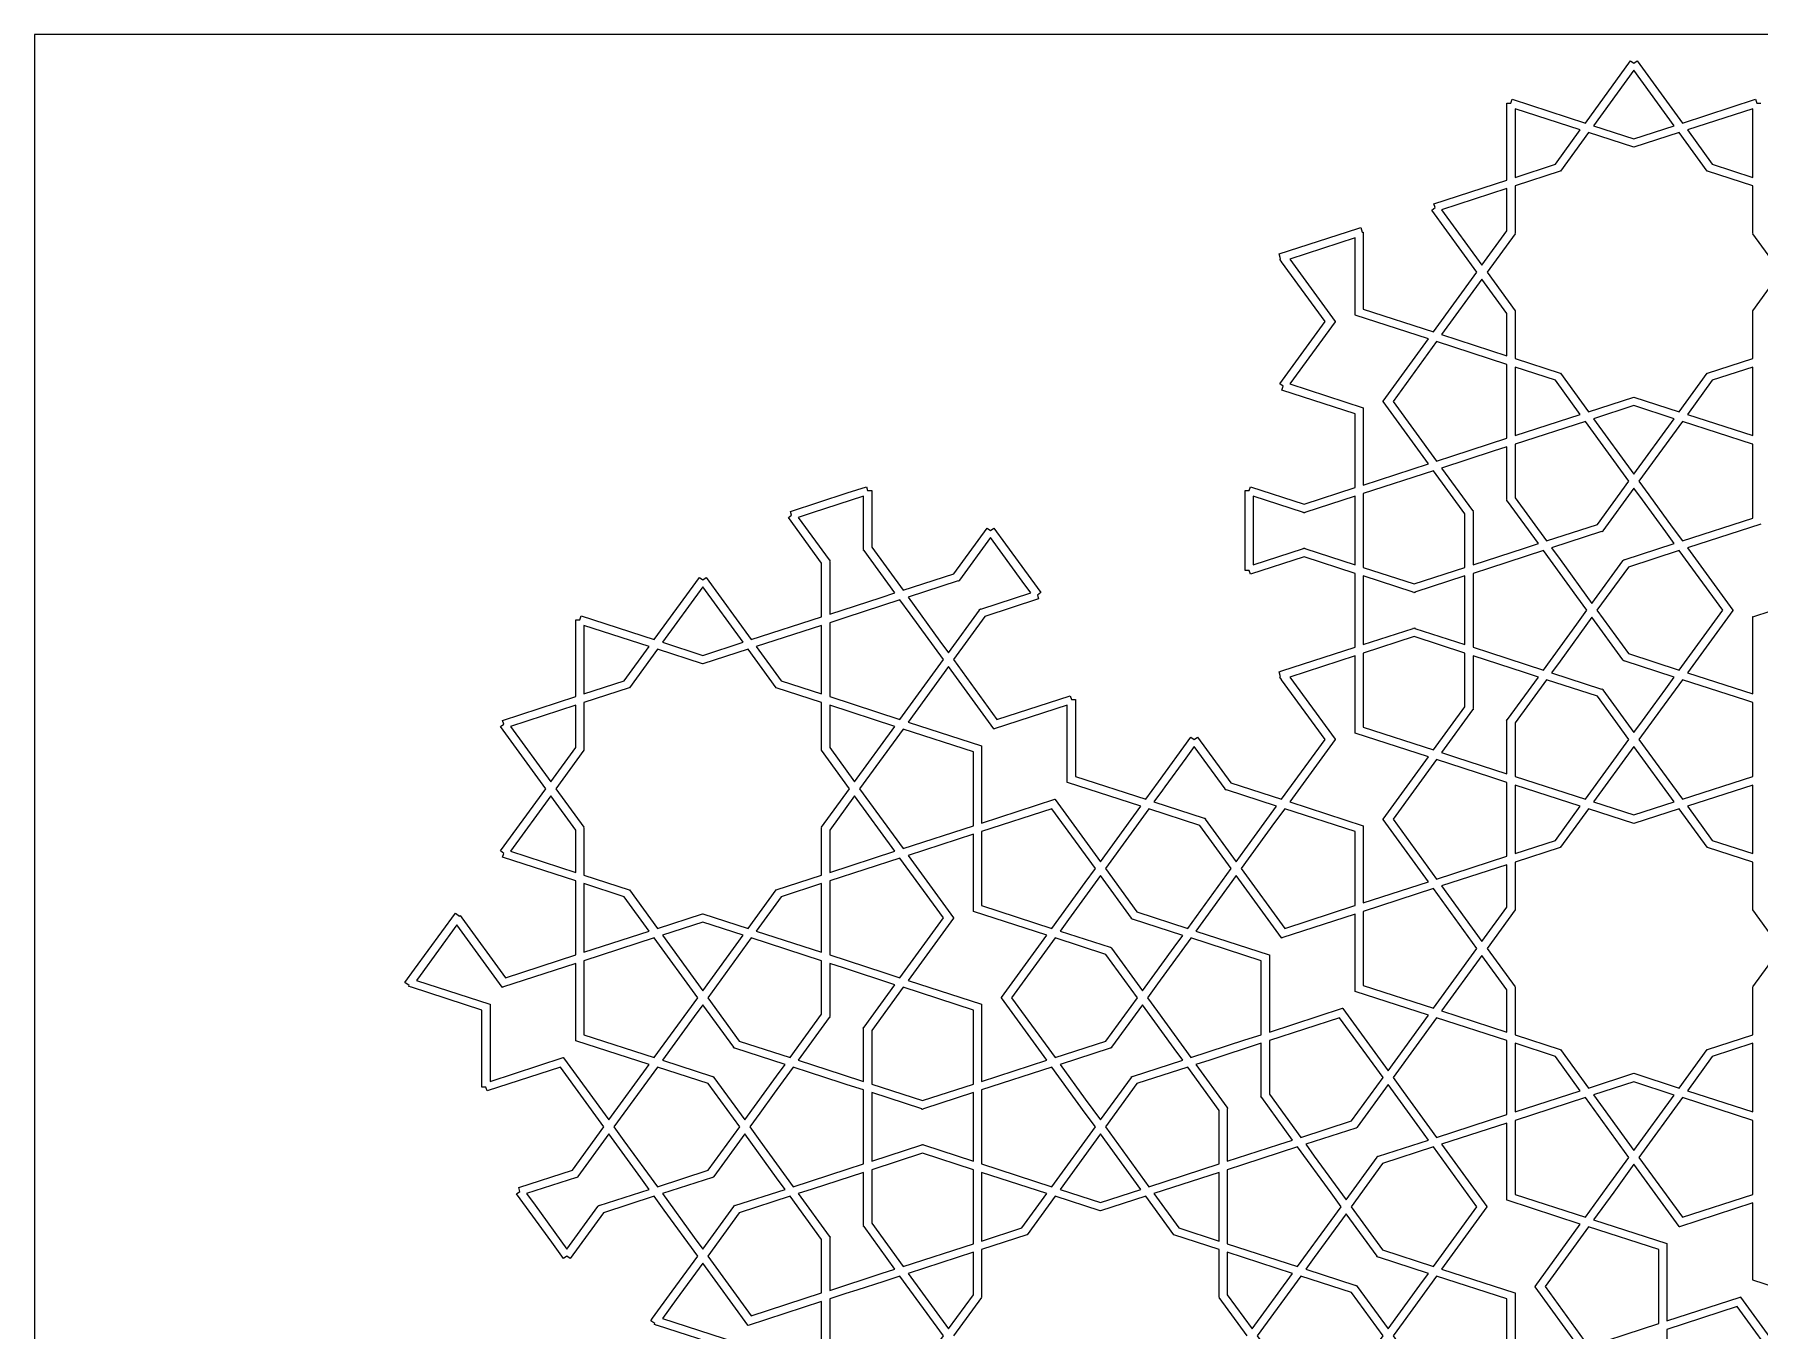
# Model space of a CAD drawing. Header units: millimetres. Extents: x -355 to 355, y -355 to 355.
# Drawn here: x -355 to -37.6, y 116.4 to 355 of the extents above; entities that cross this region are included whole.
import ezdxf

# ---------------------------------------------------------------- set-up
doc = ezdxf.new("R2010")
doc.units = ezdxf.units.MM
for name, color, linetype, true_color in [('canvas_boundary', 7, 'Continuous', 0x505050), ('strapwork_inner', 7, 'Continuous', 0xff8000), ('strapwork_outer', 7, 'Continuous', 0xff0000)]:
    doc.layers.add(name, color=color, linetype=linetype, true_color=true_color)

msp = doc.modelspace()

# ---------------------------------------------------------------- linework, layer by layer
at = {"layer": 'canvas_boundary'}
msp.add_lwpolyline([(-355, -355), (355, -355), (355, 355), (-355, 355)], close=True, dxfattribs=at)
at = {"layer": 'strapwork_inner', "true_color": 0xff8000}
for points in [[(-60.68, 335.8), (-53.25, 338.21), (-60.68, 348.43), (-68.1, 338.21)], [(-82.54, 328.7), (-75.11, 331.11), (-70.53, 337.43), (-82.54, 341.33)], [(-46.24, 331.11), (-38.81, 328.7), (-38.81, 341.33), (-50.82, 337.43)], [(-82.6, 318.36), (-82.55, 318.32), (-87.7, 311.24), (-82.55, 304.15), (-82.6, 304.11), (-82.54, 304.11), (-82.54, 295.35), (-74.21, 292.65), (-74.23, 292.59), (-74.18, 292.62), (-69.03, 285.54), (-60.69, 288.24), (-60.68, 288.18), (-60.66, 288.24), (-52.32, 285.54), (-47.18, 292.62), (-47.13, 292.59), (-47.14, 292.65), (-38.81, 295.35), (-38.81, 304.11), (-38.75, 304.11), (-38.8, 304.15), (-33.65, 311.24), (-38.8, 318.32), (-38.75, 318.36), (-38.81, 318.36), (-38.81, 327.12), (-47.14, 329.83), (-47.13, 329.89), (-47.18, 329.85), (-52.32, 336.94), (-60.66, 334.23), (-60.68, 334.29), (-60.69, 334.23), (-69.03, 336.94), (-74.18, 329.85), (-74.23, 329.89), (-74.21, 329.83), (-82.54, 327.12), (-82.54, 318.36)], [(-84.04, 326.63), (-96.05, 322.73), (-88.63, 312.51), (-84.04, 318.83)], [(-111.99, 317.55), (-124, 313.65), (-115.67, 302.18), (-115.64, 302.16), (-115.65, 302.16), (-115.64, 302.15), (-115.67, 302.13), (-124, 290.66), (-110.52, 286.28), (-110.49, 286.28), (-110.49, 286.27), (-110.48, 286.27), (-110.49, 286.24), (-110.49, 272.06), (-98.48, 275.97), (-106.81, 287.43), (-106.83, 287.45), (-106.83, 287.46), (-106.83, 287.47), (-106.81, 287.49), (-98.48, 298.96), (-111.96, 303.33), (-111.99, 303.33), (-111.99, 303.35), (-112, 303.35), (-111.99, 303.38)], [(-84.04, 303.65), (-88.63, 309.96), (-96.05, 299.74), (-84.04, 295.84)], [(-96.97, 276.46), (-93.98, 277.43), (-84.04, 280.66), (-84.04, 294.26), (-96.98, 298.47), (-104.97, 287.46), (-96.98, 276.45)], [(-75.11, 291.36), (-82.54, 293.78), (-82.54, 281.15), (-70.53, 285.05)], [(-38.81, 281.15), (-38.81, 293.78), (-46.24, 291.36), (-50.82, 285.05)], [(-68.1, 284.26), (-60.68, 274.04), (-53.25, 284.26), (-60.68, 286.67)], [(-69.6, 283.77), (-82.54, 279.57), (-82.54, 269.72), (-76.75, 261.76), (-67.39, 264.8), (-61.6, 272.77)], [(-38.81, 279.57), (-38.82, 279.57), (-51.75, 283.77), (-59.75, 272.77), (-57.9, 270.22), (-53.6, 264.31), (-51.75, 261.76), (-38.81, 265.96)], [(-90.26, 267.34), (-90.26, 267.21), (-90.19, 267.11), (-90.26, 267.06), (-90.26, 257.37), (-80.78, 260.45), (-78.25, 261.27), (-83.95, 269.11), (-84.04, 269.11), (-84.04, 269.24), (-84.11, 269.34), (-84.04, 269.39), (-84.04, 279.08), (-86.57, 278.26), (-96.05, 275.18), (-90.35, 267.34)], [(-91.76, 266.73), (-97.55, 274.69), (-110.49, 270.49), (-110.49, 260.03), (-110.49, 256.88), (-101.13, 253.84), (-91.76, 256.88)], [(-208.76, 258.26), (-208.67, 258.26), (-208.67, 258.13), (-208.59, 258.03), (-208.67, 257.98), (-208.67, 248.29), (-199.19, 251.37), (-199.19, 251.37), (-196.65, 252.19), (-202.35, 260.03), (-202.44, 260.03), (-202.44, 260.16), (-202.51, 260.25), (-202.44, 260.31), (-202.44, 270), (-211.92, 266.92), (-211.92, 266.92), (-214.45, 266.1)], [(-111.99, 267.34), (-111.99, 270), (-121.21, 267), (-121.23, 266.92), (-121.35, 266.96), (-121.47, 266.92), (-121.5, 267), (-130.71, 270), (-130.71, 260.03), (-130.71, 257.37), (-121.5, 260.36), (-121.47, 260.45), (-121.35, 260.41), (-121.23, 260.45), (-121.21, 260.36), (-111.99, 257.37)], [(-66.46, 263.53), (-66.53, 263.43), (-66.61, 263.48), (-75.82, 260.48), (-74.26, 258.33), (-68.4, 250.27), (-62.7, 258.11), (-62.73, 258.19), (-62.61, 258.23), (-62.54, 258.33), (-62.47, 258.28), (-53.25, 261.27), (-54.82, 263.43), (-59.11, 269.34), (-60.68, 271.49), (-66.37, 263.65), (-66.34, 263.56)], [(-185.01, 254.4), (-194.23, 251.4), (-188.37, 243.34), (-186.8, 241.18), (-181.11, 249.03), (-181.13, 249.11), (-181.02, 249.15), (-180.94, 249.25), (-180.87, 249.2), (-171.65, 252.19), (-173.22, 254.34), (-179.08, 262.41), (-184.77, 254.57), (-184.75, 254.48), (-184.86, 254.44), (-184.94, 254.34)], [(-77.32, 237.98), (-71.18, 246.44), (-69.33, 248.99), (-71.18, 251.54), (-77.32, 260), (-87.27, 256.77), (-90.26, 255.79), (-90.26, 252.64), (-90.26, 242.19), (-87.27, 241.21)], [(-52.32, 260), (-61.69, 256.95), (-67.47, 248.99), (-61.69, 241.03), (-52.32, 237.98), (-44.33, 248.99)], [(-101.13, 245.72), (-101.01, 245.76), (-100.98, 245.67), (-91.76, 242.68), (-91.76, 245.34), (-91.76, 255.31), (-100.98, 252.31), (-101.01, 252.22), (-101.13, 252.26), (-101.24, 252.22), (-101.27, 252.31), (-110.49, 255.31), (-110.49, 252.64), (-110.49, 242.68), (-101.27, 245.67), (-101.24, 245.76)], [(-224.6, 243.11), (-232.03, 253.33), (-239.45, 243.11), (-232.03, 240.7)], [(-208.67, 246.71), (-208.67, 233.11), (-195.73, 228.9), (-187.73, 239.91), (-193.87, 248.37), (-195.73, 250.91), (-205.67, 247.68), (-205.67, 247.68)], [(-68.4, 247.71), (-74.26, 239.65), (-75.82, 237.5), (-66.61, 234.5), (-66.53, 234.55), (-66.46, 234.45), (-66.34, 234.42), (-66.37, 234.33), (-60.68, 226.49), (-59.11, 228.64), (-57.13, 231.37), (-54.82, 234.55), (-53.25, 236.71), (-62.47, 239.7), (-62.54, 239.65), (-62.61, 239.75), (-62.73, 239.79), (-62.7, 239.87)], [(-253.89, 233.59), (-246.47, 236.01), (-241.88, 242.32), (-253.89, 246.22)], [(-210.17, 246.22), (-222.18, 242.32), (-217.59, 236.01), (-210.17, 233.59)], [(-232.03, 239.19), (-232.05, 239.13), (-240.38, 241.83), (-245.53, 234.75), (-245.58, 234.78), (-245.56, 234.72), (-253.89, 232.02), (-253.89, 223.26), (-253.95, 223.26), (-253.9, 223.22), (-259.05, 216.13), (-253.9, 209.05), (-253.95, 209.01), (-253.89, 209.01), (-253.89, 200.25), (-245.56, 197.54), (-245.58, 197.48), (-245.53, 197.52), (-240.38, 190.43), (-232.05, 193.14), (-232.03, 193.08), (-232.01, 193.14), (-223.68, 190.43), (-218.53, 197.52), (-218.48, 197.48), (-218.5, 197.54), (-210.17, 200.25), (-210.17, 209.01), (-210.1, 209.01), (-210.15, 209.04), (-205, 216.13), (-210.15, 223.22), (-210.1, 223.26), (-210.17, 223.26), (-210.17, 232.02), (-218.5, 234.72), (-218.48, 234.78), (-218.53, 234.75), (-223.68, 241.83), (-232.01, 239.13)], [(-101.13, 244.14), (-110.49, 241.1), (-110.49, 227.49), (-97.55, 223.29), (-91.76, 231.25), (-91.76, 241.1)], [(-186.8, 238.63), (-194.23, 228.41), (-180.75, 224.04), (-180.71, 224.04), (-180.71, 224.02), (-180.7, 224.02), (-180.71, 223.99), (-180.71, 209.82), (-167.23, 214.2), (-167.21, 214.22), (-167.2, 214.21), (-167.19, 214.21), (-167.18, 214.18), (-158.85, 202.71), (-151.43, 212.93), (-164.91, 217.31), (-164.94, 217.31), (-164.94, 217.32), (-164.95, 217.32), (-164.94, 217.36), (-164.94, 231.53), (-178.42, 227.15), (-178.45, 227.13), (-178.45, 227.14), (-178.46, 227.14), (-178.47, 227.17)], [(-111.99, 240.61), (-124, 236.71), (-115.67, 225.24), (-115.64, 225.22), (-115.65, 225.21), (-115.64, 225.21), (-115.67, 225.19), (-124, 213.72), (-110.52, 209.34), (-110.49, 209.34), (-110.49, 209.33), (-110.48, 209.33), (-110.49, 209.3), (-110.49, 195.12), (-98.48, 199.03), (-106.81, 210.49), (-106.83, 210.51), (-106.83, 210.52), (-106.83, 210.53), (-106.81, 210.55), (-98.48, 222.01), (-111.96, 226.39), (-111.99, 226.39), (-111.99, 226.4), (-112, 226.41), (-111.99, 226.44)], [(-90.26, 230.64), (-90.35, 230.64), (-96.05, 222.8), (-93.52, 221.98), (-84.04, 218.9), (-84.04, 228.59), (-84.11, 228.64), (-84.04, 228.74), (-84.04, 228.87), (-83.95, 228.87), (-78.25, 236.71), (-80.78, 237.53), (-90.26, 240.61), (-90.26, 230.92), (-90.19, 230.87), (-90.26, 230.77)], [(-76.75, 236.22), (-82.54, 228.26), (-82.54, 218.41), (-69.6, 214.21), (-61.6, 225.21), (-67.39, 233.18)], [(-40.06, 232.42), (-51.75, 236.22), (-55.8, 230.64), (-59.75, 225.21), (-51.75, 214.21), (-38.81, 218.41), (-38.81, 228.87), (-38.81, 232.02)], [(-255.39, 223.72), (-255.39, 231.53), (-267.4, 227.63), (-259.98, 217.41)], [(-196.65, 227.63), (-208.67, 231.53), (-208.67, 223.72), (-204.08, 217.41)], [(-195.15, 205.13), (-182.21, 209.33), (-182.21, 222.93), (-195.15, 227.14), (-195.16, 227.13), (-195.16, 227.13), (-203.15, 216.13)], [(-135.91, 216.01), (-135.88, 216.1), (-141.58, 223.94), (-143.14, 221.78), (-146.97, 216.51), (-147.44, 215.87), (-149, 213.72), (-139.78, 210.72), (-139.71, 210.78), (-139.64, 210.68), (-139.52, 210.64), (-139.55, 210.55), (-133.85, 202.71), (-132.29, 204.87), (-126.43, 212.93), (-135.65, 215.93), (-135.72, 215.87), (-135.79, 215.97)], [(-60.68, 211.31), (-53.25, 213.72), (-60.68, 223.94), (-68.1, 213.72)], [(-96.98, 199.51), (-84.04, 203.72), (-84.04, 217.32), (-87.03, 218.29), (-96.98, 221.53), (-104.97, 210.52)], [(-82.54, 204.2), (-75.11, 206.62), (-70.53, 212.93), (-82.54, 216.83)], [(-50.82, 212.93), (-46.24, 206.62), (-38.81, 204.2), (-38.81, 216.83)], [(-267.4, 204.64), (-255.39, 200.74), (-255.39, 208.54), (-259.98, 214.86)], [(-208.67, 200.74), (-196.65, 204.64), (-204.08, 214.86), (-208.67, 208.54)], [(-161.63, 198.89), (-159.78, 201.44), (-167.78, 212.44), (-180.7, 208.24), (-180.71, 208.24), (-180.71, 194.64), (-167.78, 190.43), (-161.63, 198.89)], [(-152.14, 193.47), (-142.78, 190.43), (-134.78, 201.44), (-140.57, 209.4), (-149.93, 212.44), (-157.92, 201.44)], [(-111.99, 194.63), (-111.99, 208.24), (-124.93, 212.44), (-126.78, 209.9), (-132.92, 201.44), (-124.93, 190.43), (-112, 194.63)], [(-82.6, 193.87), (-82.55, 193.83), (-87.7, 186.74), (-82.55, 179.66), (-82.6, 179.62), (-82.54, 179.62), (-82.54, 170.86), (-74.21, 168.15), (-74.23, 168.09), (-74.17, 168.13), (-69.03, 161.04), (-60.69, 163.75), (-60.68, 163.69), (-60.66, 163.75), (-52.32, 161.04), (-47.17, 168.13), (-47.13, 168.09), (-47.14, 168.15), (-38.81, 170.86), (-38.81, 179.62), (-38.75, 179.62), (-38.8, 179.66), (-33.65, 186.74), (-38.8, 193.83), (-38.75, 193.87), (-38.81, 193.87), (-38.81, 202.63), (-47.14, 205.33), (-47.13, 205.39), (-47.18, 205.36), (-52.32, 212.44), (-60.66, 209.74), (-60.68, 209.8), (-60.69, 209.74), (-69.03, 212.44), (-74.18, 205.36), (-74.23, 205.39), (-74.21, 205.33), (-82.54, 202.63), (-82.54, 193.87)], [(-182.21, 207.75), (-194.23, 203.85), (-185.9, 192.38), (-185.87, 192.36), (-185.88, 192.36), (-185.87, 192.35), (-185.9, 192.33), (-194.23, 180.86), (-180.75, 176.48), (-180.71, 176.48), (-180.71, 176.47), (-180.7, 176.47), (-180.71, 176.44), (-180.71, 162.26), (-168.7, 166.17), (-177.03, 177.63), (-177.06, 177.65), (-177.05, 177.66), (-177.06, 177.67), (-177.03, 177.69), (-168.7, 189.16), (-182.18, 193.54), (-182.21, 193.54), (-182.21, 193.55), (-182.22, 193.55), (-182.21, 193.58)], [(-195.73, 181.35), (-187.73, 192.36), (-195.73, 203.36), (-195.74, 203.36), (-208.67, 199.16), (-208.67, 185.55), (-198.72, 182.32)], [(-158.85, 200.16), (-164.71, 192.1), (-164.71, 192.1), (-166.28, 189.94), (-157.06, 186.95), (-156.99, 187), (-156.91, 186.9), (-156.8, 186.86), (-156.82, 186.78), (-151.13, 178.94), (-145.27, 187), (-145.27, 187), (-143.7, 189.15), (-152.92, 192.15), (-152.99, 192.1), (-153.07, 192.2), (-153.18, 192.24), (-153.15, 192.32)], [(-111.99, 193.06), (-125.47, 188.68), (-125.49, 188.66), (-125.5, 188.67), (-125.51, 188.66), (-125.52, 188.69), (-133.85, 200.16), (-141.28, 189.94), (-127.8, 185.56), (-127.76, 185.56), (-127.76, 185.55), (-127.75, 185.55), (-127.76, 185.52), (-127.76, 171.35), (-114.28, 175.73), (-114.26, 175.74), (-114.25, 175.74), (-114.24, 175.74), (-114.23, 175.71), (-105.9, 164.24), (-98.48, 174.46), (-111.96, 178.84), (-111.99, 178.84), (-111.99, 178.85), (-112, 178.85), (-111.99, 178.88)], [(-84.04, 202.14), (-96.05, 198.24), (-88.63, 188.02), (-84.04, 194.33)], [(-253.89, 198.67), (-253.89, 186.04), (-241.88, 189.94), (-246.47, 196.26)], [(-217.59, 196.26), (-222.18, 189.94), (-210.17, 186.04), (-210.17, 198.67)], [(-110.49, 193.55), (-110.49, 179.94), (-97.55, 175.74), (-89.55, 186.74), (-97.55, 197.75)], [(-255.39, 183.98), (-268.87, 179.6), (-268.9, 179.58), (-268.9, 179.59), (-268.91, 179.58), (-268.92, 179.61), (-277.25, 191.08), (-284.04, 181.74), (-284.68, 180.86), (-271.2, 176.48), (-271.17, 176.48), (-271.17, 176.47), (-271.16, 176.47), (-271.17, 176.44), (-271.17, 162.26), (-257.69, 166.64), (-257.66, 166.66), (-257.65, 166.65), (-257.64, 166.66), (-257.63, 166.63), (-249.3, 155.16), (-241.88, 165.38), (-255.36, 169.76), (-255.39, 169.76), (-255.39, 169.77), (-255.4, 169.77), (-255.39, 169.8)], [(-232.03, 191.57), (-239.45, 189.16), (-232.03, 178.94), (-224.6, 189.16)], [(-239.1, 169.2), (-232.96, 177.66), (-240.95, 188.67), (-253.89, 184.46), (-253.89, 170.86), (-240.95, 166.65), (-240.95, 166.66), (-240.95, 166.66)], [(-215.95, 166.65), (-210.17, 174.62), (-210.17, 184.46), (-223.1, 188.67), (-231.1, 177.66), (-225.31, 169.7)], [(-152.05, 177.66), (-157.84, 185.63), (-167.2, 188.67), (-175.2, 177.66), (-167.2, 166.65), (-157.84, 169.7)], [(-150.2, 177.66), (-148.35, 175.11), (-148.35, 175.11), (-142.2, 166.65), (-132.26, 169.89), (-132.26, 169.89), (-129.26, 170.86), (-129.26, 184.46), (-142.2, 188.67), (-142.21, 188.66), (-142.21, 188.66), (-148.35, 180.21), (-148.35, 180.21)], [(-84.04, 179.15), (-88.63, 185.47), (-96.05, 175.25), (-84.04, 171.35)], [(-206.38, 163.55), (-202.44, 162.26), (-202.44, 171.96), (-202.51, 172.01), (-202.44, 172.11), (-202.44, 172.23), (-202.35, 172.23), (-196.65, 180.07), (-206.13, 183.15), (-208.67, 183.98), (-208.67, 174.28), (-208.59, 174.23), (-208.67, 174.13), (-208.67, 174.01), (-208.76, 174.01), (-214.45, 166.17)], [(-182.22, 161.77), (-182.21, 161.78), (-182.21, 175.38), (-195.15, 179.59), (-200.94, 171.62), (-200.94, 161.78), (-191.58, 158.74)], [(-226.17, 168.32), (-226.24, 168.42), (-226.36, 168.46), (-226.33, 168.54), (-232.03, 176.39), (-233.59, 174.23), (-233.59, 174.23), (-239.45, 166.17), (-230.23, 163.17), (-230.16, 163.23), (-230.09, 163.13), (-229.97, 163.09), (-230, 163), (-224.3, 155.16), (-218.44, 163.23), (-216.88, 165.38), (-226.1, 168.37)], [(-145.27, 168.32), (-145.27, 168.32), (-151.13, 176.39), (-156.82, 168.54), (-156.8, 168.46), (-156.91, 168.42), (-156.99, 168.32), (-157.06, 168.37), (-166.28, 165.38), (-161.65, 159.01), (-158.85, 155.16), (-153.15, 163), (-153.18, 163.09), (-153.07, 163.13), (-152.99, 163.23), (-152.92, 163.17), (-143.7, 166.17)], [(-106.83, 162.96), (-106.83, 162.97), (-114.82, 173.97), (-127.76, 169.77), (-127.76, 159.92), (-121.98, 151.96), (-112.61, 155)], [(-96.98, 151.96), (-84.04, 156.16), (-84.04, 169.77), (-96.98, 173.97), (-104.97, 162.97), (-103.12, 160.42)], [(-135.49, 157.41), (-135.42, 157.31), (-135.49, 157.26), (-135.49, 147.57), (-126.01, 150.65), (-126.01, 150.65), (-123.48, 151.47), (-129.17, 159.31), (-129.26, 159.31), (-129.26, 159.44), (-129.34, 159.54), (-129.26, 159.59), (-129.26, 169.28), (-138.74, 166.2), (-138.74, 166.2), (-141.28, 165.38), (-135.58, 157.54), (-135.49, 157.54)], [(-75.11, 166.87), (-82.54, 169.28), (-82.54, 156.65), (-70.53, 160.55)], [(-38.81, 169.28), (-46.24, 166.87), (-50.82, 160.55), (-38.81, 156.65)], [(-246.52, 151.34), (-246.52, 151.34), (-240.38, 142.88), (-231.02, 145.92), (-225.23, 153.89), (-231.02, 161.85), (-240.38, 164.89), (-248.38, 153.89)], [(-223.38, 153.89), (-221.52, 151.34), (-221.52, 151.34), (-215.38, 142.88), (-205.44, 146.11), (-202.44, 147.08), (-202.44, 150.23), (-202.44, 160.69), (-205.44, 161.66), (-206.54, 162.02), (-212.38, 163.92), (-215.38, 164.89), (-217.23, 162.34), (-218.88, 160.07), (-221.52, 156.43)], [(-159.78, 153.89), (-161.63, 156.43), (-167.78, 164.89), (-180.71, 160.69), (-180.71, 157.54), (-180.71, 150.23), (-180.71, 147.08), (-167.78, 142.88)], [(-157.92, 153.89), (-149.93, 142.88), (-136.99, 147.08), (-136.99, 156.93), (-142.78, 164.89), (-152.14, 161.85)], [(-60.68, 149.55), (-53.25, 159.76), (-60.68, 162.18), (-68.1, 159.77)], [(-200.94, 157.54), (-200.94, 147.57), (-191.72, 150.57), (-191.69, 150.65), (-191.58, 150.61), (-191.46, 150.65), (-191.43, 150.57), (-182.21, 147.57), (-182.21, 150.23), (-182.21, 157.54), (-182.21, 160.2), (-191.43, 157.2), (-191.46, 157.12), (-191.58, 157.16), (-191.69, 157.12), (-191.72, 157.2), (-200.94, 160.2)], [(-121.05, 150.68), (-119.49, 148.53), (-119.49, 148.53), (-113.63, 140.47), (-107.93, 148.31), (-107.96, 148.39), (-107.84, 148.43), (-107.77, 148.53), (-107.69, 148.48), (-98.48, 151.47), (-100.04, 153.63), (-105.9, 161.69), (-111.6, 153.85), (-111.57, 153.76), (-111.69, 153.73), (-111.76, 153.63), (-111.83, 153.68)], [(-65.6, 142.77), (-61.6, 148.27), (-69.6, 159.28), (-82.53, 155.08), (-82.54, 155.07), (-82.54, 141.47), (-69.6, 137.27)], [(-38.81, 151.92), (-38.81, 151.92), (-38.81, 155.07), (-51.75, 159.28), (-59.75, 148.27), (-51.75, 137.26), (-38.81, 141.47)], [(-264.45, 141.6), (-262.89, 139.45), (-257.03, 131.38), (-251.33, 139.23), (-251.36, 139.31), (-251.24, 139.35), (-251.17, 139.45), (-251.1, 139.4), (-241.88, 142.39), (-243.44, 144.54), (-249.3, 152.61), (-255, 144.77), (-254.97, 144.68), (-255.09, 144.64), (-255.16, 144.54), (-255.23, 144.6)], [(-218.44, 144.54), (-218.44, 144.54), (-224.3, 152.61), (-230, 144.77), (-229.97, 144.68), (-230.09, 144.64), (-230.16, 144.54), (-230.23, 144.6), (-239.45, 141.6), (-233.59, 133.54), (-233.59, 133.54), (-232.03, 131.38), (-226.33, 139.23), (-226.36, 139.31), (-226.24, 139.35), (-226.17, 139.45), (-226.1, 139.4), (-216.88, 142.39)], [(-158.85, 152.61), (-166.28, 142.39), (-158.85, 139.98), (-151.43, 142.39)], [(-132.49, 146.97), (-135.49, 145.99), (-135.49, 132.39), (-122.55, 128.18), (-116.4, 136.64), (-116.4, 136.64), (-114.55, 139.19), (-116.4, 141.74), (-116.4, 141.74), (-122.55, 150.2), (-132.49, 146.97)], [(-106.91, 147.15), (-112.7, 139.19), (-106.91, 131.23), (-97.55, 128.18), (-89.55, 139.19), (-97.55, 150.2)], [(-182.21, 132.39), (-182.21, 145.99), (-191.58, 149.03), (-200.94, 145.99), (-200.94, 136.15), (-195.15, 128.18)], [(-202.44, 135.66), (-202.51, 135.76), (-202.44, 135.81), (-202.44, 145.51), (-211.92, 142.43), (-214.45, 141.6), (-208.76, 133.76), (-208.67, 133.76), (-208.67, 133.64), (-208.59, 133.54), (-208.67, 133.49), (-208.67, 123.79), (-199.19, 126.87), (-196.65, 127.7), (-202.35, 135.54), (-202.44, 135.54)], [(-173.29, 135.29), (-168.7, 141.6), (-180.71, 145.51), (-180.71, 132.88)], [(-136.99, 132.88), (-136.99, 145.51), (-149, 141.6), (-144.41, 135.29)], [(-231.1, 130.11), (-223.1, 119.1), (-210.17, 123.31), (-210.17, 133.15), (-215.95, 141.12), (-225.31, 138.07), (-231.1, 130.12), (-231.1, 130.11)], [(-113.63, 137.91), (-119.49, 129.85), (-119.49, 129.85), (-121.05, 127.7), (-111.83, 124.7), (-111.76, 124.75), (-111.69, 124.65), (-111.57, 124.62), (-111.6, 124.53), (-105.9, 116.69), (-100.04, 124.75), (-100.04, 124.75), (-98.48, 126.91), (-107.7, 129.9), (-107.77, 129.85), (-107.84, 129.95), (-107.96, 129.99), (-107.93, 130.07)], [(-56.09, 117.69), (-56.09, 131.3), (-69.03, 135.5), (-77.02, 124.5), (-69.03, 113.49), (-69.02, 113.49), (-62.29, 115.68)], [(-194.23, 126.91), (-186.8, 116.69), (-182.21, 123), (-182.21, 130.81)], [(-130.9, 116.69), (-123.48, 126.91), (-135.49, 130.81), (-135.49, 123)], [(-208.67, 108.61), (-195.73, 104.41), (-187.73, 115.41), (-195.73, 126.42), (-198.72, 125.45), (-203.7, 123.83), (-205.67, 123.19), (-208.67, 122.22)], [(-106.83, 115.41), (-112.61, 123.38), (-121.98, 126.42), (-129.97, 115.41), (-121.98, 104.41), (-112.61, 107.45)], [(-104.97, 115.41), (-103.12, 112.87), (-103.12, 112.87), (-96.98, 104.41), (-87.03, 107.64), (-84.05, 108.61), (-84.04, 108.61), (-84.04, 122.22), (-96.98, 126.42), (-103.12, 117.96), (-103.12, 117.96)], [(-41.65, 120.81), (-54.59, 116.6), (-54.59, 106.76), (-48.8, 98.79), (-39.44, 101.84), (-33.65, 109.8)]]:
    msp.add_lwpolyline(points, close=True, dxfattribs=at)
for points in [[(-37.34, 264.86), (-50.82, 260.48), (-42.49, 249.02), (-42.47, 249), (-42.47, 248.99), (-42.47, 248.98), (-42.49, 248.96), (-50.82, 237.5), (-38.81, 233.59), (-38.81, 247.77), (-38.82, 247.8), (-38.81, 247.8), (-38.81, 247.81), (-38.78, 247.81), (-25.3, 252.19)], [(-70.53, 113), (-78.86, 124.47), (-78.88, 124.49), (-78.88, 124.5), (-78.88, 124.5), (-78.86, 124.52), (-70.53, 135.99), (-84.01, 140.37), (-84.04, 140.37), (-84.04, 140.38), (-84.05, 140.38), (-84.04, 140.41), (-84.04, 154.59), (-96.05, 150.68), (-87.72, 139.22), (-87.69, 139.2), (-87.7, 139.19), (-87.69, 139.18), (-87.72, 139.16), (-96.05, 127.7), (-82.57, 123.32), (-82.54, 123.32), (-82.54, 123.31), (-82.53, 123.3), (-82.54, 123.27), (-82.54, 109.1)], [(-25.3, 121.29), (-38.78, 125.67), (-38.81, 125.67), (-38.81, 125.68), (-38.82, 125.69), (-38.81, 125.72), (-38.81, 139.89), (-52.29, 135.51), (-52.32, 135.49), (-52.32, 135.5), (-52.33, 135.5), (-52.34, 135.53), (-60.68, 147), (-64.39, 141.89), (-68.1, 136.78), (-54.62, 132.4), (-54.59, 132.4), (-54.59, 132.39), (-54.58, 132.38), (-54.59, 132.35), (-54.59, 118.18), (-41.11, 122.56), (-41.08, 122.58), (-41.08, 122.57), (-41.07, 122.57), (-41.06, 122.54), (-32.72, 111.08)], [(-131.83, 115.41), (-136.98, 122.5), (-136.93, 122.54), (-136.99, 122.54), (-136.99, 131.3), (-145.32, 134.01), (-145.3, 134.06), (-145.35, 134.03), (-150.5, 141.12), (-158.83, 138.41), (-158.85, 138.47), (-158.87, 138.41), (-167.2, 141.12), (-172.35, 134.03), (-172.4, 134.06), (-172.38, 134.01), (-180.71, 131.3), (-180.71, 122.54), (-180.78, 122.54), (-180.73, 122.5), (-185.88, 115.41)], [(-210.17, 107.56), (-210.17, 121.73), (-223.65, 117.35), (-223.67, 117.33), (-223.68, 117.34), (-223.69, 117.34), (-223.7, 117.37), (-232.03, 128.83), (-236.93, 122.09), (-239.45, 118.61), (-225.97, 114.23)]]:
    msp.add_lwpolyline(points, dxfattribs=at)
at = {"layer": 'strapwork_outer', "true_color": 0xff0000}
msp.add_lwpolyline([(-227.44, 113.13), (-240.38, 117.34), (-240.39, 117.33), (-240.41, 117.35), (-240.9, 117.51), (-240.85, 117.67), (-241.6, 118.21), (-241.27, 118.66), (-237.63, 123.67), (-232.96, 130.11), (-239.1, 138.57), (-240.95, 141.12), (-250.31, 138.07), (-256.42, 129.67), (-257.03, 130.11), (-257.63, 129.67), (-259.81, 132.66), (-259.81, 132.66), (-266.27, 141.56), (-265.67, 142), (-265.9, 142.71), (-256.02, 145.92), (-250.23, 153.89), (-258.23, 164.89), (-271.68, 160.52), (-271.92, 161.23), (-272.67, 161.23), (-272.67, 175.38), (-285.6, 179.59), (-285.61, 179.58), (-285.64, 179.6), (-286.12, 179.75), (-286.07, 179.91), (-286.82, 180.46), (-285.05, 182.9), (-277.53, 193.25), (-276.78, 192.7), (-276.65, 192.8), (-276.35, 192.38), (-276.32, 192.36), (-276.33, 192.36), (-268.33, 181.35), (-255.39, 185.55), (-255.39, 199.16), (-268.85, 203.53), (-268.62, 204.24), (-269.22, 204.69), (-260.91, 216.13), (-269.22, 227.58), (-268.62, 228.02), (-268.85, 228.73), (-255.39, 233.11), (-255.39, 247.26), (-254.64, 247.26), (-254.41, 247.97), (-240.95, 243.6), (-232.63, 255.04), (-232.03, 254.6), (-231.42, 255.04), (-223.1, 243.6), (-210.17, 247.8), (-210.17, 257.64), (-216.27, 266.05), (-215.67, 266.49), (-215.9, 267.2), (-205.44, 270.6), (-205.44, 270.6), (-201.92, 271.75), (-201.69, 271.03), (-200.94, 271.03), (-200.94, 260.64), (-195.15, 252.68), (-185.79, 255.72), (-179.68, 264.13), (-179.08, 263.68), (-178.47, 264.13), (-176.3, 261.14), (-169.83, 252.24), (-170.44, 251.8), (-170.21, 251.08), (-180.09, 247.87), (-185.88, 239.91), (-177.88, 228.9), (-164.42, 233.27), (-164.19, 232.56), (-163.44, 232.56), (-163.44, 218.41), (-150.5, 214.21), (-148.17, 217.41), (-142.18, 225.65), (-141.58, 225.21), (-140.97, 225.65), (-134.86, 217.25), (-125.5, 214.21), (-117.5, 225.21), (-125.5, 236.22), (-125.51, 236.22), (-125.52, 236.25), (-125.82, 236.66), (-125.69, 236.76), (-125.97, 237.64), (-125.45, 237.82), (-111.99, 242.19), (-111.99, 245.34), (-111.99, 255.79), (-121.35, 258.83), (-131.23, 255.62), (-131.46, 256.34), (-132.21, 256.34), (-132.21, 267.34), (-132.21, 271.03), (-131.46, 271.03), (-131.23, 271.75), (-121.35, 268.53), (-111.99, 271.58), (-111.99, 285.18), (-125.45, 289.55), (-125.21, 290.27), (-125.82, 290.71), (-117.5, 302.16), (-125.5, 313.16), (-125.51, 313.16), (-125.52, 313.19), (-125.82, 313.6), (-125.69, 313.7), (-125.97, 314.59), (-111.47, 319.3), (-110.94, 319.47), (-110.65, 318.58), (-110.49, 318.58), (-110.49, 318.07), (-110.48, 318.04), (-110.49, 318.04), (-110.49, 304.44), (-97.55, 300.23), (-89.55, 311.24), (-97.87, 322.68), (-97.26, 323.13), (-97.5, 323.84), (-84.04, 328.21), (-84.04, 342.36), (-83.29, 342.36), (-83.06, 343.07), (-69.6, 338.7), (-61.28, 350.15), (-60.68, 349.71), (-60.07, 350.15), (-51.75, 338.7), (-38.29, 343.07), (-38.06, 342.36), (-37.31, 342.36)], dxfattribs=at)

doc.saveas('drawing.dxf')
